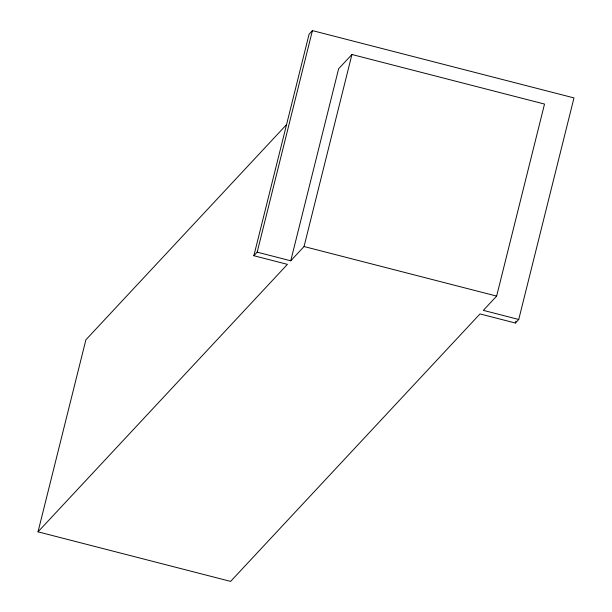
<?xml version="1.0" encoding="UTF-8"?>
<svg xmlns="http://www.w3.org/2000/svg" width="612" height="612" viewBox="0 0 612 612"><rect width="100%" height="100%" fill="white"/><g stroke="black" fill="none" stroke-linecap="round" stroke-linejoin="round"><path stroke-width="0.92" d="M38.021 531.836L287.426 264.361L253.858 255.724L309.098 34.165L312.418 30.6L573.98 97.912L518.739 319.472L515.419 323.037L480.015 313.925L230.609 581.4L38.021 531.836L85.894 339.805L286.462 124.71M253.858 255.724L257.178 252.159L312.418 30.6M257.178 252.159L290.754 260.796L338.627 68.766L351.931 54.499L544.519 104.063L496.638 296.093L483.335 310.361L518.739 319.472M290.754 260.796L304.049 246.529L351.931 54.499M515.419 323.037L515.878 321.185M304.049 246.529L496.638 296.093"/></g></svg>
